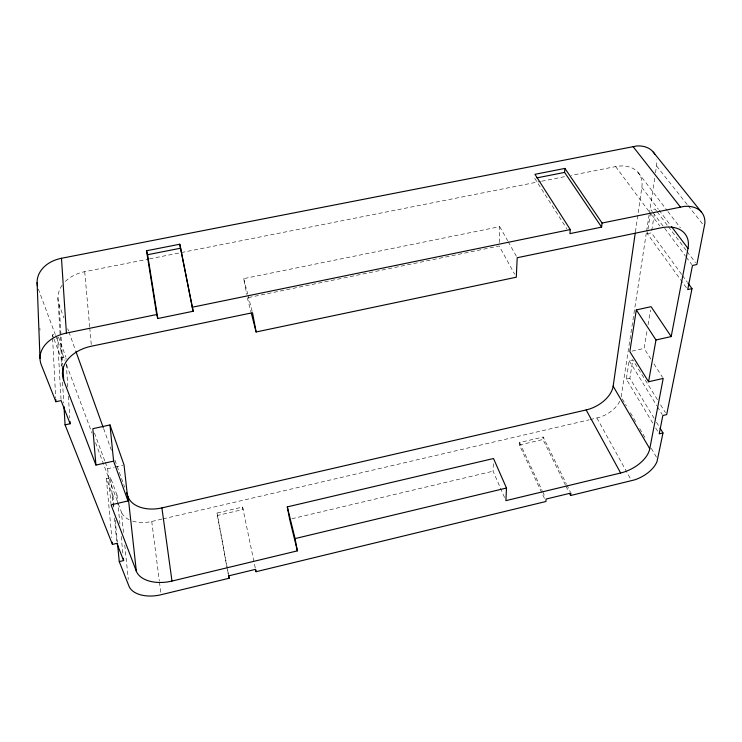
<?xml version="1.0" encoding="UTF-8"?>
<svg xmlns="http://www.w3.org/2000/svg" width="742" height="742" viewBox="0 0 742 742"><rect width="100%" height="100%" fill="white"/><g stroke="black" fill="none" stroke-linecap="round" stroke-linejoin="round"><path stroke-width="0.56" stroke-dasharray="3.71 2.78" d="M499.236 242.578L499.728 226.653L243.701 278.64L246.696 294.407M504.532 497.492L493.096 471.189L493.393 461.969M544.424 498.364L519.4 445.005L519.539 442.529L543.181 437.019L566.257 483.719M655.548 172.849L656.828 162.85A30.218 21.221 -37.7 0 0 656.624 159.836M565.469 485.147L542.977 439.496L543.181 437.019M635.412 231.921L641.839 187.355A32.769 23.03 -36.2 0 0 615.637 166.579L571.303 175.353M621.147 396.924L646.421 232.302M646.597 231.161L649.046 215.152M649.222 214.011L654.843 177.421M686.369 287.71L647.302 233.665L650.623 212.166M652.747 423.088L626.285 379.088L629.151 360.733L632.796 359.907L657.597 399.966M651.726 230.558L654.221 214.716M654.11 418.303L629.875 378.272L632.796 359.907M650.864 359.063L644.084 348.415L647.302 329.244M648.054 324.727L650.521 310.063M590.159 419.601L599.786 417.217A23.93 14.58 -27.7 0 0 619.728 401.301M291.903 518.741L493.096 471.189M228.323 573.751L217.582 515.43L243.153 509.457L242.578 507.064L216.942 513.037L228.091 573.649M519.4 445.005L542.977 439.496M132.688 521.116A25.794 16.278 -9 0 0 151.739 521.478L161.877 519.122M163.008 518.862L589.037 419.861M117.032 495.146L110.549 477.644L106.347 478.59L112.914 496.092L117.032 495.146L119.916 523.843M626.285 379.088L629.875 378.272M105.253 462.183L107.655 468.675L114.212 467.2M115.307 466.959L122.959 465.243M632.026 351.124L644.084 348.415M647.302 233.665L651.365 232.821L681.842 274.679M54.018 339.122L61.122 358.043L65.89 357.05L66.029 359.351M248.477 297.551L499.134 245.992L514.633 274.197M52.561 337.22L52.441 334.92L56.346 334.123M65.37 281.413A35.022 26.564 -1.9 0 1 84.709 271.683L148.372 259.079M149.513 258.856L540.603 181.428M541.743 181.206L565.617 176.485M656.596 165.995L687.352 204.764M688.066 205.664L703.091 224.603M638.027 172.45L667.225 210.626M667.921 211.535L680.433 227.896M641.839 187.355L658.377 209.244M659.063 210.153L670.777 225.651M656.512 210.904L655.121 209.059L650.975 209.903L652.357 211.758M657.208 211.832L667.633 225.698M668.329 226.625L686.415 250.666M687.111 251.584L695.458 262.687M653.053 212.685L685.552 256.213M686.248 257.131L691.776 264.542M615.637 166.579L659.768 225.967M682.519 275.616L687.259 282.127M653.952 363.895L662.587 377.446M534.713 178.312L566.823 228.786M660.621 404.844L665.463 412.663M629.151 360.733L656.818 405.726M657.421 406.709L662.235 414.537M656.475 422.207L659.434 427.095M655.687 427.976L658.043 431.89M622.306 398.908L626.369 405.828M630.431 412.756L635.644 421.66M639.706 428.579L644.928 437.483M651.309 448.372L656.531 457.267M499.728 226.653L507.621 240.686M508.187 241.688L516.636 256.732M596.92 418.024L631.015 479.731M566.767 484.758L570.357 492.029M565.979 486.186L568.539 491.371M519.539 442.529L542.179 490.675M542.671 491.723L545.129 496.954M52.441 334.92L53.628 338.074M38.334 289.037L55.27 334.494M55.669 335.57L64.944 360.464M66.557 364.795L91.952 432.976M95.579 442.714L121.373 511.989L123.608 533.683M94.457 433.003L104.854 461.107M58.488 337.072L65.89 357.05M62.17 285.16A35.022 26.564 -1.9 0 0 59.156 304.823L63.84 317.845M67.735 328.706L68.514 330.876M68.904 331.962L75.536 350.419M103.611 428.588L111.411 450.301M114.917 460.068L124.665 487.216M216.942 513.037L217.582 515.43M243.701 278.64L247.68 294.036M247.958 295.14L252.224 311.64M247.346 297.783L251.028 312.122M242.578 507.064L255.341 568.326M151.739 521.478L159.326 580.995M159.474 582.136L160.931 593.581M124.777 545.101L128.292 579.354M121.187 536.475L123.033 554.84M112.914 496.092L114.027 507.584M115.251 520.225L117.366 542.068M110.549 477.644L113.433 507.621M114.435 517.99L116.763 542.207M107.655 468.675L110.966 503.716M106.347 478.59L111.801 537.588M84.709 271.683L89.652 326.721M89.754 327.871L91.303 345.067M66.326 363.951L67.865 388.103M68.385 396.154L69.776 417.996M59.156 304.823L62.755 364.424M57.941 297.913L60.185 335.709M60.25 336.849L62.022 366.622M61.122 358.043L61.595 366.112M62.551 382.232L63.775 402.971M57.514 337.369L61.029 399.446M52.617 338.371L55.715 398.259M39.873 328.131L39.966 330.431M129.164 519.743A25.794 16.278 -9 0 1 121.373 511.989"/><path stroke-width="1.11" d="M127.986 500.971L113.609 461.125L95.931 465.076L92.861 428.681L109.974 424.943L124.053 464.993L127.986 500.971L111.068 504.838L136.333 571.192A30.626 18.188 -10.4 0 0 171.986 581.06L297.375 550.861L289.649 519.279L287.293 506.888L493.504 458.51L506.489 488.032L505.905 500.646L620.637 473.016A28.456 16.259 -26.9 0 0 649.769 448.789L663.2 378.411L648.564 381.768L629.828 351.615L636.302 309.915L651.086 306.678L671.185 336.58L655.984 339.975L648.564 381.768M601.595 227.117L564.588 172.413L564.912 168.415L534.936 174.314L570.273 229.566L569.912 233.637L601.595 227.117L602.068 223.036L564.912 168.415M660.028 428.069L662.986 432.957L657.05 461.413A25.349 14.246 -26.9 0 1 634.605 479.87L570.579 495.526L570.867 493.068L546.112 499.051L545.889 501.509L256.046 571.72L255.471 569.364L228.508 575.894L229.148 578.241L161.079 594.732A27.435 16.009 -10.2 0 1 128.997 586.208L119.258 561.611L117.477 543.218M649.769 448.789L613.152 386.183L635.245 233.062M671.185 336.58L688.01 248.44L671.473 226.56M687.936 283.054L691.998 288.638L666.668 414.611L662.838 415.511L659.221 433.847L662.986 432.957M297.375 550.861L295.066 538.581L506.489 488.032M119.258 561.611L123.608 560.581L123.376 558.281M63.979 406.421L65.064 424.851L112.432 544.405L116.874 543.357L123.608 560.581M126.622 492.642L128.18 496.982A28.771 18.457 -9.2 0 0 161.904 507.908L586.161 409.946A26.842 16.612 -27.7 0 0 613.152 386.183M65.064 424.851L70.138 423.747L69.998 421.447M691.998 288.638L687.713 289.565L692.471 265.469L696.849 264.532L704.9 223.203A32.444 21.286 -35.6 0 0 684.133 206.415L602.068 223.036M156.701 314.525L146.517 250.768L179.777 244.22L193.198 311.241L157.805 318.531L156.701 314.525L66.409 333.075A35.032 25.182 -2.7 0 0 41.32 364.934L55.9 401.71L61.094 400.597L70.138 423.747M251.315 313.226L256.129 331.971L516.293 277.22L517.202 257.734L661.15 227.822A35.143 23.058 -34.3 0 1 688.01 248.44M179.777 244.22L192.234 307.225L570.273 229.566M146.517 250.768L147.584 254.719L180.723 248.18M536.92 177.876L564.588 172.413M37.443 285.846A32.481 24.783 0.1 0 1 61.484 258.272L636.534 146.007A30.218 21.221 -37.7 0 1 654.834 154.401M653.266 152.082L701.598 212.286M632.972 146.471L680.34 206.953M636.302 309.915L655.984 339.975M586.161 409.946L620.637 473.016M569.559 493.449L570.579 495.526M62.894 366.724L63.719 380.479L95.931 465.076M75.925 351.504L103.221 427.503M287.293 506.888L295.066 538.581M192.234 307.225L193.198 311.241M255.573 569.457L256.046 571.72M256.129 331.971L252.512 312.734L91.405 346.217A37.721 26.907 -4.4 0 0 63.719 380.479M228.536 574.874L229.148 578.241M147.584 254.719L157.805 318.531M161.904 507.908L171.986 581.06M128.18 496.982L136.333 571.192M109.974 424.943L113.609 461.125M112.227 542.133L112.432 544.405M61.484 258.272L66.409 333.075M55.78 399.409L55.9 401.71M37.1 282.591L40.003 358.405"/></g></svg>
